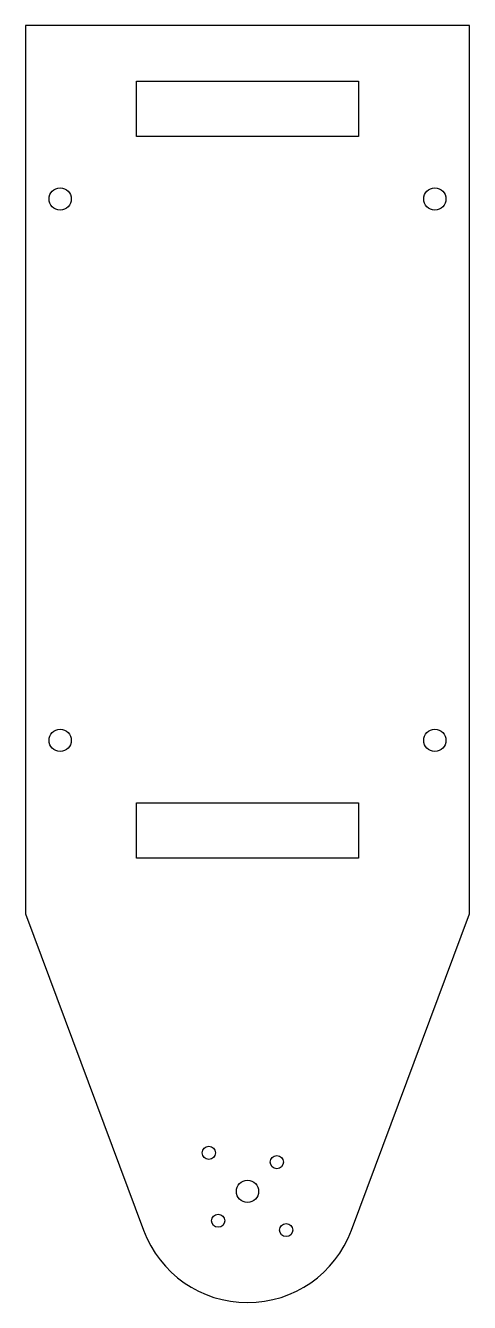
# Model space of a CAD drawing. Header units: inches. Extents: x -4 to 0, y -11.5 to 0.
import ezdxf

# ---------------------------------------------------------------- set-up
doc = ezdxf.new("R2010")
doc.units = ezdxf.units.IN
doc.layers.get('0').update_dxf_attribs({"linetype": 'CONTINUOUS'})

msp = doc.modelspace()

# ---------------------------------------------------------------- linework, layer by layer
msp.add_lwpolyline([(0, -8), (0, 0), (-4, 0), (-4, -8), (-2.937, -10.85, 0.694254), (-1.063, -10.85)], format="xyb", close=True)
for points in [[(-1, -1), (-3, -1), (-3, -0.5), (-1, -0.5)], [(-1, -7), (-1, -7.5), (-3, -7.5), (-3, -7)]]:
    msp.add_lwpolyline(points, close=True)
for centre, radius in [((-3.688, -1.562), 0.1), ((-0.312, -1.562), 0.1), ((-3.688, -6.438), 0.1), ((-0.312, -6.438), 0.1), ((-2.348, -10.152), 0.0591), ((-1.736, -10.236), 0.0591), ((-2, -10.5), 0.1), ((-2.264, -10.764), 0.0591), ((-1.652, -10.848), 0.0591)]:
    msp.add_circle(centre, radius)

doc.saveas('drawing.dxf')
